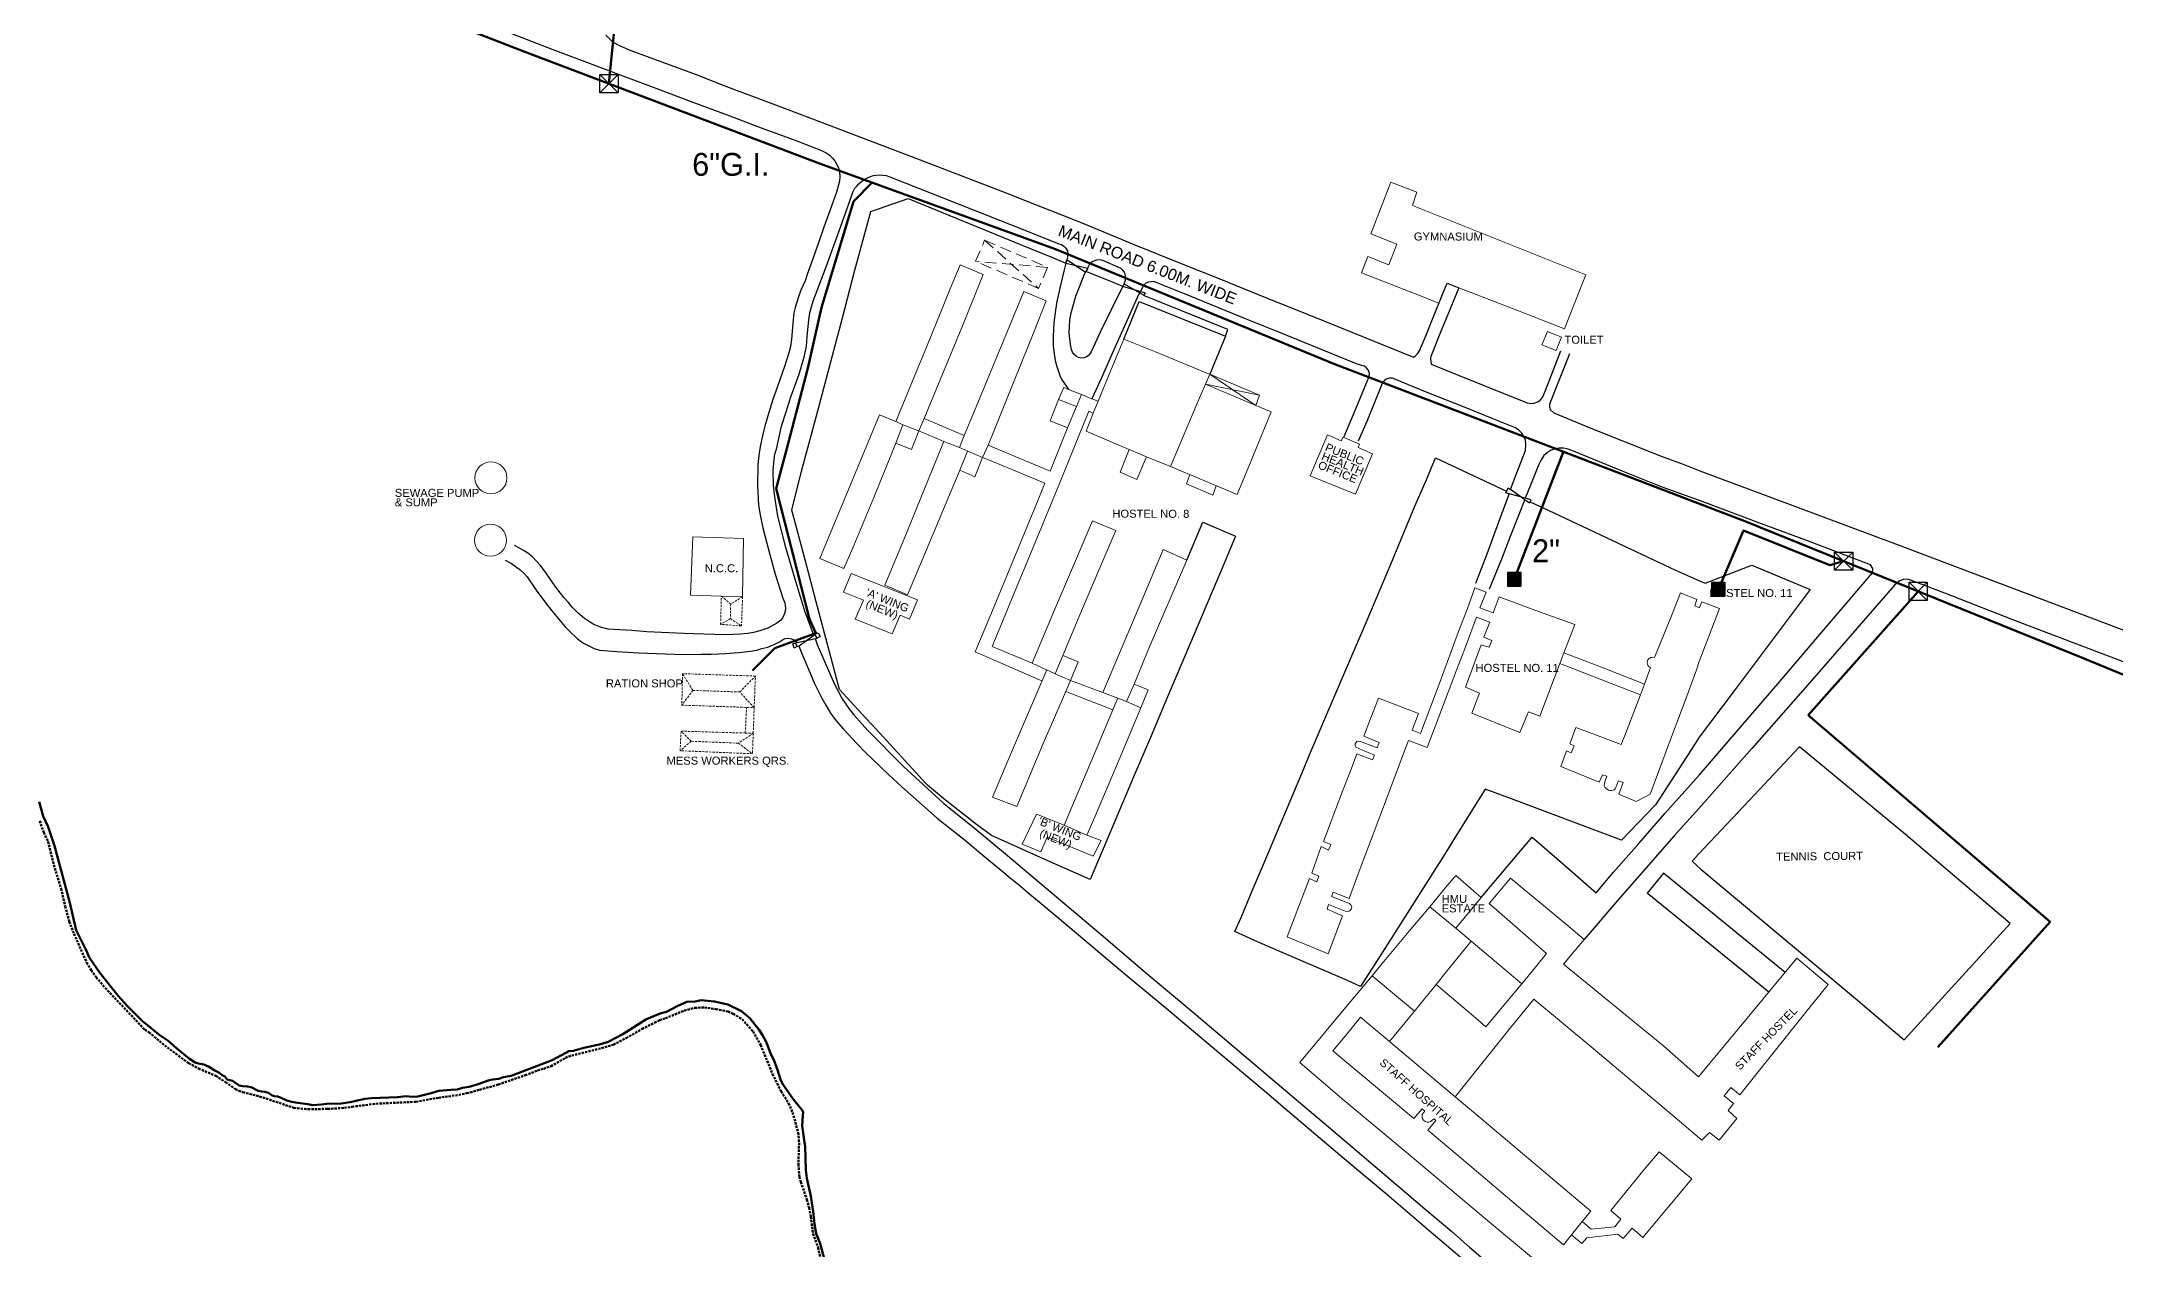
# Model space of a CAD drawing. Header units: millimetres. Extents: x 783 to 2788, y -521 to 1643.
# Drawn here: x 1667 to 2120.5, y 460.6 to 724.8 of the extents above; entities that cross this region are included whole.
import ezdxf

# ---------------------------------------------------------------- set-up
doc = ezdxf.new("R2010")
doc.units = ezdxf.units.MM
doc.linetypes.add('DASHED', pattern=[0.75, 0.5, -0.25])
for name, color, linetype, lineweight in [('Building', 1, 'Continuous', 9), ('Lake', 140, 'DASHED', 50), ('Shed', 12, 'DASHED', 9), ('Water Supply Line', 5, 'Continuous', 50)]:
    doc.layers.add(name, color=color, linetype=linetype, lineweight=lineweight)
for name, color, linetype in [('Compound Wall', 203, 'Continuous'), ('Fencing', 7, 'FENCELINE3'), ('Gate', 3, 'Continuous'), ('Road', 7, 'Continuous'), ('Text Building', 7, 'Continuous'), ('Text Road', 3, 'Continuous'), ('Valve', 17, 'Continuous'), ('Water Line Dia Text', 7, 'Continuous'), ('Water Meter', 11, 'Continuous')]:
    doc.layers.add(name, color=color, linetype=linetype)
doc.styles.add('ROMAND', font='sanss___.ttf', dxfattribs={"height": 5})
doc.linetypes.add('FENCELINE3', pattern='A,0.5,-0.2,["X",Standard,S=0.1,R=0,X=-0.1,Y=-0.05],-0.25', length=0.95)

# ---------------------------------------------------------------- blocks, each defined once
blk = doc.blocks.new('ACAD-Master Plan')
at = {"layer": 'Building'}
for points in [[(-452.6, 948.12), (-439.9, 943.2), (-429.51, 939.11), (-427.48, 944.15), (-424.82, 950.96), (-462.68, 966.09), (-461.74, 968.99), (-467.43, 971.22), (-471.79, 959.93), (-466.14, 957.65), (-467.9, 953.11), (-472.45, 954.92), (-473.84, 951.35), (-461.53, 946.54), (-456.94, 944.72)], [(-569.49, 919.49), (-560.78, 940.62), (-556.6, 951.03), (-561.6, 953.09), (-563.97, 947.48), (-568.86, 935.47), (-575.73, 918.83)], [(-560.78, 915.82), (-558.47, 921.21), (-547.67, 947.29), (-542.81, 945.28), (-545.55, 938.39), (-555.51, 913.71)], [(-531.45, 923.27), (-528.58, 930.26), (-525.81, 936.87)], [(-525.81, 936.87), (-518.94, 934.09), (-507.82, 929.49), (-507.04, 929.24)], [(-540.11, 923.69), (-538.99, 926.26), (-537.92, 925.84)], [(-537.92, 925.84), (-535.08, 924.73)], [(-515.63, 909.01), (-512.25, 916.97), (-509.07, 924.57), (-507.99, 927.03)], [(-507.04, 929.24), (-507.99, 927.03)], [(-507.99, 927.03), (-496.19, 924.64)], [(-496.97, 922.35), (-507.99, 927.03)], [(-496.97, 922.35), (-507.04, 929.24)], [(-507.04, 929.24), (-496.19, 924.64)], [(-532.53, 920.7), (-533.49, 921.14), (-539.91, 905.33), (-543.87, 895.78), (-546.46, 889.4), (-549.32, 882.52), (-554.64, 869.64), (-545.86, 865.98)], [(-540.11, 923.69), (-541.96, 918.99), (-538.13, 917.44)], [(-536.21, 922.15), (-540.11, 923.69)], [(-538.13, 917.44), (-536.21, 922.15)], [(-535.08, 924.73), (-536.21, 922.15)], [(-532.86, 923.84), (-535.08, 924.73)], [(-524.64, 912.75), (-534.08, 916.73), (-532.53, 920.7)], [(-531.45, 923.27), (-532.86, 923.84)], [(-532.53, 920.7), (-531.45, 923.27)], [(-515.63, 909.01), (-501.09, 902.87), (-498.24, 909.77), (-493.65, 920.97), (-496.97, 922.35)], [(-496.19, 924.64), (-496.97, 922.35)], [(-575.73, 918.83), (-579.27, 920.32), (-582.09, 913.43), (-592.3, 888.86), (-587.05, 886.69), (-584.89, 891.72), (-580.54, 902.21), (-575.69, 914.14)], [(-574.13, 918.13), (-575.73, 918.83)], [(-574.13, 918.13), (-575.69, 914.14)], [(-575.69, 914.14), (-572.27, 912.76), (-570.66, 916.78)], [(-570.66, 916.78), (-574.13, 918.13)], [(-570.66, 916.78), (-569.49, 919.49)], [(-565.17, 914.48), (-570.66, 916.78)], [(-569.49, 919.49), (-560.78, 915.82)], [(-555.51, 913.71), (-541.94, 908.01), (-538.13, 917.44)], [(-561.72, 908.24), (-569.78, 888.89), (-573.17, 880.97), (-578.13, 883.06), (-573.87, 893.2), (-567.7, 908.45), (-565.17, 914.48)], [(-561.8, 913.14), (-565.17, 914.48)], [(-560.78, 915.82), (-561.8, 913.14)], [(-561.8, 913.14), (-556.72, 910.96)], [(-561.72, 908.24), (-560, 912.37)], [(-556.72, 910.96), (-555.51, 913.71)], [(-524.64, 912.75), (-526.64, 907.77), (-522.98, 906.14), (-520.86, 911.16)], [(-520.86, 911.16), (-524.64, 912.75)], [(-561.72, 908.24), (-558.41, 906.77), (-556.72, 910.96)], [(-556.72, 910.96), (-554.37, 910.04), (-543.14, 905.38), (-544.54, 901.73), (-554.19, 878.4), (-558.37, 868.5), (-551.01, 865.28), (-543.75, 862.13)], [(-515.63, 909.01), (-520.86, 911.16)], [(-511.41, 907.25), (-512.12, 905.21), (-506.35, 902.77), (-505.63, 904.81)], [(-545.86, 865.98), (-541.34, 876.81), (-536.65, 887.88), (-532.69, 897.12), (-527.62, 895.01), (-530.84, 887.36), (-534.88, 877.94), (-539.2, 867.69)], [(-530.41, 859.59), (-521.56, 880.58), (-517.2, 890.83), (-512.06, 888.54)], [(-523.6, 861.43), (-520.27, 869.44), (-512.06, 888.54)], [(-430.49, 865.94), (-434.87, 854.39), (-437.34, 855.34), (-439.24, 850.86), (-449.71, 855.08), (-448.08, 859.48), (-451.09, 860.78), (-447.69, 870.05), (-445.98, 869.48), (-445.36, 870.97), (-447.09, 871.66), (-445.81, 874.98), (-448.73, 876.1), (-451.01, 869.95), (-453.47, 863.52), (-456.38, 855.79), (-459.53, 847.57), (-463.61, 849.08), (-464.25, 847.43), (-467.8, 837.9), (-474.6, 819.91), (-476.58, 814.56), (-480.03, 815.93), (-480.4, 814.96), (-476.5, 813.41), (-476.17, 813.14), (-476.01, 812.66), (-476.11, 812.23), (-476.4, 811.81), (-477.09, 811.59), (-481.09, 813.21), (-481.4, 812.18), (-478, 810.78), (-481.15, 802.43), (-490.12, 806.14), (-488.4, 810.75), (-485.26, 818.91), (-483.62, 818.21), (-483.16, 819.42), (-484.76, 820.07), (-482.67, 825.9), (-481.06, 825.09), (-480.58, 826.38), (-482.19, 827.02), (-478, 837.99), (-476.36, 842.23), (-474.88, 846.18), (-471.43, 844.87), (-471.05, 845.86), (-473.82, 847.08), (-475.07, 847.66), (-475.24, 847.96), (-475.24, 848.35), (-475.14, 848.6), (-474.88, 848.87), (-474.59, 848.97), (-474.15, 848.87), (-473.52, 848.65), (-470.43, 847.49), (-469.97, 848.66), (-473.35, 850.04), (-471.98, 853.69), (-470.18, 858.35), (-461.43, 855), (-462.79, 851.36), (-460.99, 850.64), (-456.69, 861.97), (-452.64, 872.96), (-450.72, 877.97), (-449.06, 882.5), (-446.64, 881.56), (-447.98, 878.14), (-445.07, 877.02), (-443.77, 880.54), (-435.95, 877.62), (-427.25, 874.45), (-428.02, 872.34), (-429.6, 868.28)], [(-539.2, 867.69), (-540.88, 863.7)], [(-537.53, 862.24), (-535.83, 866.3), (-539.2, 867.69)], [(-430.49, 865.94), (-429.6, 868.28)], [(-429.6, 868.28), (-421, 864.98), (-411.95, 861.43)], [(-542.71, 864.56), (-550.37, 846.56), (-554.52, 836.72), (-549.25, 834.65), (-543.45, 848.44), (-538.53, 859.83)], [(-540.88, 863.7), (-545.86, 865.98)], [(-540.88, 863.7), (-537.53, 862.24)], [(-538.53, 859.83), (-537.53, 862.24)], [(-537.53, 862.24), (-530.41, 859.59)], [(-412.84, 859.11), (-430.49, 865.94)], [(-528.23, 855.79), (-538.53, 859.83)], [(-527.13, 858.32), (-530.41, 859.59)], [(-527.13, 858.32), (-528.23, 855.79)], [(-525.26, 857.61), (-527.13, 858.32)], [(-525.26, 857.61), (-523.6, 861.43)], [(-522.09, 856.25), (-525.26, 857.61)], [(-523.6, 861.43), (-520.49, 860.17), (-522.09, 856.25)], [(-411.95, 861.43), (-412.84, 859.11)], [(-528.23, 855.79), (-531.46, 848.18), (-538.91, 830.56)], [(-522.09, 856.25), (-526.39, 845.99), (-532.11, 832.54), (-533.94, 828.4)], [(-538.91, 830.56), (-544.97, 833), (-548.08, 826.43), (-543.97, 824.77), (-542.62, 827.94), (-532.52, 823.81), (-530.82, 827.24), (-533.94, 828.4)], [(-533.94, 828.4), (-538.91, 830.56)], [(-458.92, 812.72), (-455.39, 817.03), (-453.25, 819.58), (-447.68, 814.75)], [(-438.8, 795.91), (-435.82, 799.54), (-433.44, 802.48), (-439.14, 807.53), (-445.97, 813.41), (-441.29, 818.96), (-428.52, 808.39), (-425.16, 805.57)], [(-471.54, 797.61), (-469.32, 800.32), (-463.49, 807.33), (-458.92, 812.72)], [(-453.27, 808.02), (-458.92, 812.72)], [(-447.68, 814.75), (-453.27, 808.02)], [(-449.89, 805.21), (-453.27, 808.02)], [(-449.89, 805.21), (-455.54, 798.21), (-457.56, 795.74)], [(-425.16, 805.57), (-429.71, 800.21), (-407.78, 782.23), (-400.15, 775.53), (-391.66, 785.81), (-378.67, 801.47), (-371.83, 795.72), (-377.01, 789.29), (-391.12, 771.61), (-393.11, 773.24), (-394.55, 771.37), (-392.52, 769.73), (-393.71, 768.19), (-391.76, 766.46), (-395.65, 761.67), (-397.77, 763.36), (-399.41, 761.71), (-405.82, 767.08), (-423.65, 782.09), (-436.2, 792.54), (-441.74, 785.71), (-453.37, 771.15)], [(-438.8, 795.91), (-449.89, 805.21)], [(-429.99, 730.36), (-435.85, 735.34), (-446.31, 744.1), (-462.76, 757.98), (-478.06, 770.74), (-487.35, 778.7), (-476.55, 791.65), (-471.54, 797.61)], [(-462.28, 789.91), (-466.19, 793.15), (-471.54, 797.61)], [(-462.28, 789.91), (-457.56, 795.74)], [(-457.56, 795.74), (-449.98, 789.29), (-446.7, 786.48), (-442.24, 791.77), (-438.8, 795.91)], [(-462.28, 789.91), (-467.75, 783.26)], [(-467.75, 783.26), (-474.1, 788.57), (-477.06, 784.87), (-480.13, 781.22), (-475.26, 777.17), (-462.44, 766.4), (-460.6, 768.52), (-460, 768.02), (-460.39, 767.56), (-460.58, 767.27), (-460.61, 766.78), (-460.54, 766.37), (-460.31, 766.04), (-459.94, 765.79), (-459.51, 765.64), (-459.12, 765.64), (-458.8, 765.79), (-458, 766.35), (-457.63, 766.01), (-459.39, 763.87), (-450.21, 756.16), (-438.04, 745.85), (-429.66, 738.8), (-427.91, 741)], [(-467.75, 783.26), (-453.37, 771.15)], [(-425.6, 743.9), (-423.71, 746.19), (-447.57, 766.31), (-453.37, 771.15)], [(-427.91, 741), (-425.67, 739.12), (-424.57, 740.32), (-417.8, 741.1), (-416.65, 740.17), (-414.68, 742.44), (-412.31, 740.43), (-401.64, 753.23), (-408.79, 759.16), (-412.06, 755.27), (-419.36, 746.33), (-417.17, 744.38), (-418.49, 742.75), (-423.65, 742.2), (-425.6, 743.9)], [(-427.91, 741), (-425.6, 743.9)]]:
    blk.add_lwpolyline(points, dxfattribs=at)
for points in [[(-433.21, 938.57), (-434.41, 935.61), (-431.29, 934.38), (-430.15, 937.32)], [(-481.28, 915.96), (-485.1, 907.01), (-475.19, 902.96), (-472.85, 908.5), (-471.49, 911.81), (-474.6, 913.2), (-474.29, 913.91), (-477.88, 915.46), (-478.28, 914.61)], [(-609.21, 880.54), (-620.6, 880.9), (-620.06, 893.6), (-608.97, 893.27)], [(-585.47, 885.61), (-587.16, 881.51), (-582.8, 879.75), (-584.61, 875.63), (-576.5, 872.43), (-574.75, 876.48), (-572.68, 875.66), (-570.94, 879.85)]]:
    blk.add_lwpolyline(points, close=True, dxfattribs=at)
at = {"layer": 'Building', "linetype": 'Continuous'}
blk.add_lwpolyline([(-412.84, 859.11), (-416.13, 850.58), (-417.07, 848.24), (-423.29, 850.58), (-426.97, 851.92), (-428.33, 848.37), (-427.38, 847.94), (-427.99, 846.39), (-429.05, 846.82), (-430.3, 843.37), (-421.88, 839.98), (-421.13, 841.62), (-420.2, 841.26), (-420.6, 840.25), (-420.75, 839.78), (-420.8, 839.27), (-420.6, 838.83), (-420.36, 838.6), (-419.87, 838.25), (-419.58, 838.18), (-419.1, 838.18), (-418.63, 838.27), (-418.43, 838.54), (-417.69, 840.26), (-416.66, 839.88), (-417.62, 837.35), (-413.78, 835.73), (-410.77, 837.33), (-409.13, 841.65), (-406.29, 849.31), (-403.46, 856.82), (-400.64, 864.54), (-400, 866.37), (-395.56, 877.95), (-399.43, 879.4), (-399.98, 878.13), (-401.01, 878.58), (-400.52, 879.95), (-404.12, 881.37), (-406.08, 876.39), (-409.76, 867.25), (-410.2, 867.3), (-410.62, 867.23), (-410.97, 867.05), (-411.24, 866.75), (-411.34, 866.5), (-411.39, 866.09), (-411.34, 865.78), (-411.19, 865.4), (-410.95, 865.22), (-410.64, 865.05), (-411.95, 861.43)], dxfattribs=at)
at = {"layer": 'Building'}
for start, end in [(90, 270), (270, 90)]:
    blk.add_arc((-664.23, 906.53), 3.5, start, end, dxfattribs=at)
at = {"layer": 'Building', "linetype": 'Continuous'}
for start, end in [(90, 270), (270, 90)]:
    blk.add_arc((-664.33, 892.89), 3.5, start, end, dxfattribs=at)
at = {"layer": 'Compound Wall'}
for points in [[(-525.81, 936.87), (-522.45, 945.09), (-503.64, 937.52)], [(-503.64, 937.52), (-507.04, 929.24)]]:
    blk.add_lwpolyline(points, dxfattribs=at)
at = {"layer": 'Fencing', "linetype": 'FENCELINE3'}
for points in [[(-512.06, 888.54), (-508.56, 896.83), (-501.42, 893.75), (-503.99, 887.65), (-506.56, 881.43), (-511.45, 869.92), (-516.29, 858.61), (-520.03, 849.76), (-523.64, 841.3), (-527.98, 831.06), (-533.2, 818.66), (-541.92, 822.57), (-554.81, 828.28), (-558.02, 830.73), (-564.86, 836.01), (-568.77, 839.35), (-569.17, 839.66), (-572.07, 842.87), (-580.88, 852.52), (-582.27, 854.01), (-586.38, 858.52), (-587.99, 860.23), (-593.13, 879.44), (-595.53, 888.57), (-598.46, 899.5), (-596.31, 907.99), (-593.06, 920.1), (-587.35, 941.55), (-584.63, 951.92), (-581.13, 964.81), (-573.02, 967.64), (-549.14, 957.87), (-541.43, 954.7), (-538.5, 953.48)], [(-526.09, 948.38), (-528.48, 949.37), (-534.13, 951.63)], [(-503.64, 937.52), (-503.08, 938.97), (-521.29, 946.33), (-521.49, 946.47)], [(-436.97, 901.3), (-433.08, 899.43), (-424.26, 895.32), (-413.85, 890.4), (-405.18, 886.32), (-399.99, 884.04), (-398.72, 883.53), (-388.49, 887.41), (-375.73, 882.11), (-392.34, 859.94), (-400, 849.81), (-401.8, 847.08), (-409.56, 835.04), (-417.04, 827.3), (-425.18, 830.35), (-434.25, 833.79), (-441.03, 836.3), (-446.79, 838.48), (-449.22, 834.55), (-453.03, 828.54), (-455.97, 823.83), (-468.77, 803.62), (-474.06, 795.32), (-476.91, 796.6), (-492.21, 803.2), (-497.27, 805.37), (-501.54, 807.3), (-500.21, 810.4), (-497.77, 816.2), (-495.34, 821.82), (-493.06, 827.34), (-487.27, 841.02), (-484.85, 846.82), (-479.95, 858.44), (-477.52, 864.04), (-472.65, 875.41), (-469.89, 881.98), (-467.47, 887.65), (-462.17, 900.33), (-459.75, 905.95), (-457.66, 910.94), (-442.13, 903.65)]]:
    blk.add_lwpolyline(points, dxfattribs=at)
blk.add_lwpolyline([(-378.12, 847.7), (-389, 836.05), (-400.17, 824.26), (-401.58, 822.72), (-399.65, 820.93), (-365.82, 792.68), (-355.23, 783.62), (-332.03, 809.04), (-354.89, 828.56)], close=True, dxfattribs=at)
at = {"layer": 'Gate'}
for points in [[(-538.3, 954.21), (-538.5, 953.48)], [(-538.5, 953.48), (-533.73, 952.42), (-534.13, 951.63)], [(-534.13, 951.63), (-534.22, 951.45), (-538.3, 954.21)], [(-526.09, 948.38), (-525.8, 948.96)], [(-521.49, 946.47), (-521.08, 946.96), (-526.09, 948.38)], [(-525.8, 948.96), (-521.49, 946.47)], [(-438.04, 902.09), (-442.31, 903.27), (-441.81, 904.36), (-441.26, 903.97)], [(-436.97, 901.3), (-437.11, 901.01), (-441.26, 903.97)], [(-436.97, 901.3), (-436.77, 901.74), (-438.04, 902.09)], [(-597.3, 870.56), (-592.93, 871.49)], [(-597.27, 869.65), (-596.78, 869.84), (-593.65, 872.16)], [(-593.41, 872.34), (-593.65, 872.16)], [(-593.41, 872.34), (-592.65, 872.66), (-592.23, 871.87), (-592.93, 871.49)], [(-592.93, 871.49), (-593.41, 872.34)], [(-597.27, 869.65), (-597.9, 869.28), (-598.25, 870.2), (-597.64, 870.48)], [(-597.64, 870.48), (-597.3, 870.56)], [(-597.27, 869.65), (-597.64, 870.48)]]:
    blk.add_lwpolyline(points, dxfattribs=at)
at = {"layer": 'Lake', "linetype": 'Continuous'}
blk.add_lwpolyline([(-763.06, 835.65), (-762.18, 832.58), (-761.07, 830.23), (-760.47, 828.46), (-759.69, 826.07), (-756.41, 813.88), (-754.91, 807.63), (-752.84, 803.35), (-752.01, 801.57), (-749.76, 798.27), (-745.78, 793.28), (-743.77, 791.08), (-740.43, 787.74), (-738.56, 786.17), (-736.88, 784.8), (-734.81, 783.42), (-732.96, 781.78), (-730.15, 779.49), (-728.94, 778.69), (-728.17, 778.44), (-726.98, 778.27), (-725.97, 777.8), (-724.73, 776.98), (-723.7, 776.49), (-722.98, 775.89), (-722.46, 775.58), (-721.88, 774.98), (-720.72, 774.65), (-719.32, 773.63), (-718.52, 773.46), (-717.47, 773.43), (-716.68, 773.29), (-715.11, 772.46), (-714.34, 772.32), (-713.68, 772.26), (-712.9, 772.04), (-712.08, 771.49), (-711.58, 771.29), (-710.87, 771.23), (-709.96, 770.87), (-708.89, 770.35), (-707.76, 770.07), (-706.94, 769.92), (-705.92, 769.81), (-704.24, 769.58), (-703.19, 769.36), (-701.38, 769.52), (-700.14, 769.65), (-696.98, 769.74), (-695.05, 770.01), (-691.78, 770.74), (-690.32, 770.87), (-684.64, 771.06), (-682.77, 771.3), (-681.42, 771.19), (-680.23, 771.26), (-677.32, 771.96), (-675.61, 772.48), (-673, 772.66), (-671.61, 772.79), (-670.45, 773.11), (-669.02, 773.33), (-667.05, 773.92), (-664.87, 774.7), (-663.8, 774.97), (-662.54, 775.1), (-661.46, 775.46), (-659.79, 775.75), (-650.87, 779.2), (-647.87, 780.8), (-647.21, 781.13), (-646.17, 781.23), (-643.92, 781.85), (-640.18, 782.65), (-638.6, 783.2), (-635.42, 784.88), (-633, 786.38), (-630.34, 788.06), (-628.29, 788.97), (-627.03, 789.45), (-625.85, 789.75), (-623.54, 791), (-621.4, 791.91), (-619.54, 792.03), (-618.28, 792.3), (-615.34, 792.04), (-612.44, 791.32), (-609.47, 789.93), (-607.61, 788.36), (-605.62, 785.92), (-604.85, 784.62), (-603.99, 783.02), (-603, 780.49), (-602.39, 779.24), (-601.55, 777.08), (-600.92, 774.97), (-600.45, 774.03), (-598.1, 770.6), (-596.2, 768.23), (-595.97, 767.8), (-596.03, 767.16), (-596.17, 764.84), (-595.7, 761.2), (-595.53, 760.4), (-595.36, 755.09), (-595.17, 753.41), (-594.3, 749.44), (-593.74, 746.06), (-593.47, 743.32), (-593.25, 742.08), (-593.08, 741.29), (-592.27, 739.12), (-590.63, 733.05)], dxfattribs=at)
at = {"layer": 'Lake'}
blk.add_lwpolyline([(-762.91, 831.51), (-762.01, 828.96), (-761.08, 827), (-759.63, 821.17), (-758.24, 816.72), (-757.32, 812.82), (-756.45, 809.5), (-755.4, 806.8), (-752.64, 800.54), (-751.67, 798.87), (-750.56, 797.31), (-748.59, 794.99), (-739.92, 785.83), (-739.01, 785.27), (-734.99, 781.95), (-730.32, 778.5), (-728.17, 777.36), (-724.4, 775.76), (-722.27, 774.35), (-720.09, 772.85), (-718.48, 772.15), (-714.82, 771.27), (-707.33, 768.75), (-704.24, 768.44), (-699.92, 768.53), (-696.28, 768.74), (-694.61, 768.99), (-689.37, 769.66), (-680.63, 770.09), (-675.72, 770.97), (-672.01, 771.45), (-669.5, 771.94), (-666.72, 772.7), (-662.62, 773.86), (-656.75, 775.87), (-654.03, 776.91), (-652.69, 777.31), (-651.1, 777.85), (-647.93, 779.68), (-647.21, 780.01), (-646.56, 780.19), (-640.03, 781.8), (-637.47, 782.57), (-634.67, 784.01), (-631.19, 786), (-627.36, 787.91), (-626.09, 788.34), (-621.98, 790.02), (-619.66, 790.63), (-617.54, 790.7), (-615.05, 790.36), (-612.37, 789.82), (-611.24, 789.33), (-609.32, 788.15), (-606.89, 785.45), (-605.25, 782.49), (-602.64, 776.14), (-600.78, 772.36), (-599.13, 769.75), (-598.26, 767.76), (-597.04, 763.35), (-596.85, 761.12), (-597, 756.42), (-596.78, 753.69), (-596.48, 752.55), (-595.13, 748.71), (-594.68, 746.91), (-594.29, 744.97), (-593.8, 741.22), (-592.69, 738.19), (-592.06, 735.21)], dxfattribs=at)
at = {"layer": 'Road'}
for points in [[(-639.1, 1003.34), (-637.55, 1001.85), (-635.82, 1000.93), (-633.63, 1000.01), (-619.35, 994.72), (-613.27, 992.37), (-602.56, 988.34), (-591.83, 984.23), (-580.7, 980.03), (-572.24, 976.8), (-551.45, 968.78), (-544.99, 966.22), (-537.95, 963.45), (-533.42, 961.62), (-523.76, 957.65), (-512.58, 953.11), (-504.87, 950.04), (-494.83, 945.97), (-484.77, 941.95), (-462.5, 932.91), (-462.16, 933.16), (-461.63, 933.65), (-461.2, 934.3), (-459.83, 937.57), (-458.05, 942), (-456.2, 946.52), (-455.1, 949.11), (-452.6, 948.12)], [(-593.65, 872.16), (-595.52, 877.18), (-597.58, 883.89), (-599.77, 891.28), (-601.53, 898.17), (-602.19, 902.36), (-602.44, 904.88), (-602.54, 908.24), (-602.25, 911.25), (-602.02, 912.22), (-601.82, 912.84), (-600.68, 917.82), (-599.77, 920.77), (-598.63, 924.23), (-596.8, 929.21), (-595.65, 933.21), (-595.26, 935.32), (-595.06, 937.38), (-594.97, 938.97), (-594.68, 941.64), (-594.43, 942.88), (-594, 944.48), (-593.71, 945.37), (-590.96, 952.7), (-588.09, 960.57), (-585.98, 966.46), (-585.1, 969.04), (-584.67, 969.86), (-584.25, 970.36), (-583.79, 970.84), (-583.23, 971.38), (-582.45, 971.85), (-581.59, 972.32), (-580.56, 972.68), (-579.36, 972.77), (-578.53, 972.73), (-577.82, 972.64), (-576.99, 972.38), (-547.15, 960.54), (-540.06, 957.69), (-539.46, 957.54), (-538.99, 957.21), (-538.56, 956.81), (-538.17, 956.19), (-538.06, 955.46), (-538.13, 954.79), (-538.3, 954.21)], [(-538.5, 953.48), (-538.98, 951.76), (-539.72, 948.69), (-540.47, 945.08), (-540.76, 943.18), (-541.12, 940.4), (-541.28, 937.55), (-541.26, 935.37), (-541.13, 934.2), (-540.85, 932.22), (-540.58, 931.11), (-540.22, 929.99), (-539.84, 928.92), (-539.36, 927.99), (-538.84, 927.14), (-537.92, 925.84)], [(-538.5, 953.48), (-538.3, 954.21)], [(-525.8, 948.96), (-525.44, 949.79), (-525.46, 950.71), (-525.55, 951.15), (-525.74, 951.58), (-526.03, 951.96), (-526.45, 952.35), (-530.45, 954.04), (-531.13, 954.18), (-531.81, 954.13), (-532.26, 954.01), (-532.78, 953.76), (-533.31, 953.23), (-534.13, 951.63)], [(-526.09, 948.38), (-526.87, 946.88), (-528.67, 943.11), (-530.91, 938.51), (-533.01, 934.11), (-533.24, 933.68), (-533.67, 933.22), (-534.01, 932.97), (-534.49, 932.76), (-535.08, 932.7), (-535.72, 932.82), (-536.29, 933.12), (-536.76, 933.55), (-537.04, 933.99), (-537.31, 934.62), (-537.51, 935.72), (-537.79, 938.28), (-537.63, 940.99), (-537.33, 942.59), (-536.36, 946.27), (-534.61, 950.69), (-534.13, 951.63)], [(-477.67, 915.59), (-475.11, 921.65), (-472.17, 928.67), (-472.08, 929.38), (-472.4, 930.19), (-472.81, 930.68), (-473.3, 930.93), (-474.93, 931.49), (-491.91, 938.42), (-499.21, 941.33), (-512.59, 946.81), (-518.02, 948.97), (-518.7, 949.29), (-519.33, 949.44), (-519.92, 949.39), (-520.44, 949.33), (-521.02, 949.08), (-521.64, 948.46), (-522.71, 946.4), (-525.74, 939.59), (-528.05, 934.51), (-530.73, 928.43), (-532.86, 923.84)], [(-526.09, 948.38), (-525.8, 948.96)], [(-452.6, 948.12), (-456.72, 938), (-458.7, 933.07), (-458.81, 932.67), (-458.74, 931.89), (-458.6, 931.4), (-452.5, 928.89), (-447.23, 926.81), (-437.67, 922.92), (-436.86, 922.78), (-436.15, 922.84), (-435.31, 923.19), (-434.77, 923.55), (-434.31, 924.12), (-433.71, 925.5), (-431.85, 930.19), (-430.25, 934.29)], [(-428.37, 933.67), (-432.76, 922.62), (-432.76, 922.07), (-432.58, 921.51), (-431.81, 920.74), (-424.08, 917.55), (-408.36, 911.26), (-403.5, 909.49), (-399.89, 908.1), (-383.87, 902.11), (-357.07, 892.11), (-305.63, 872.65), (-304.7, 875.07), (-299.57, 889.27), (-295.53, 900.23), (-287.32, 923.42), (-282.32, 937.28)], [(-441.26, 903.97), (-440.38, 906.33), (-437.99, 912.49), (-437.9, 913.8), (-438.03, 914.78), (-438.36, 915.57), (-438.79, 916.28), (-439.46, 916.95), (-440.19, 917.44), (-444.9, 919.38), (-450.84, 921.74), (-460.22, 925.52), (-466.57, 928.14), (-467.12, 928.31), (-467.77, 928.35), (-468.44, 928.12), (-468.93, 927.77), (-469.33, 927.27), (-469.64, 926.42), (-472.73, 918.87), (-474.56, 914.56)], [(-447.68, 814.75), (-438.99, 825.02), (-436.54, 827.98), (-430.14, 822.38), (-422.55, 815.8), (-418.74, 820.3), (-413.21, 826.56), (-407.54, 833.14), (-400.06, 841.49), (-382.36, 861.98), (-374.05, 871.78), (-362.13, 885.74), (-362.08, 886.73), (-362.59, 887.53), (-376.7, 892.93), (-386.36, 896.48), (-399.96, 901.57), (-407.91, 904.41), (-417.4, 908.25), (-427.89, 912.53), (-428.88, 912.88), (-429.69, 913.02), (-430.63, 913.04), (-431.53, 912.88), (-432.5, 912.55), (-433.22, 912.08), (-433.98, 911.4), (-434.61, 910.49), (-435.15, 909.33), (-436.93, 904.93), (-438.04, 902.09)], [(-441.59, 903.08), (-444.01, 896.61), (-446.48, 889.87), (-448.97, 883.44)], [(-438.17, 901.77), (-441.33, 893.74), (-443.26, 888.74), (-445.93, 882.18)], [(-661.12, 888.52), (-659.71, 887.8), (-658.62, 887.03), (-657.95, 886.51), (-656.88, 885.57), (-656.31, 884.85), (-654.35, 881.99), (-652.26, 879.16), (-650.9, 877.43), (-648.02, 873.92), (-647.09, 872.98), (-645.31, 871.36), (-644.01, 870.41), (-642.7, 869.7), (-641.64, 869.22), (-640.45, 868.82), (-636.74, 868.56), (-631.98, 868.3), (-622.12, 867.91), (-618.27, 867.95), (-616.07, 868), (-612.89, 868.13), (-610.1, 868.35), (-607.48, 868.63), (-606.1, 868.87), (-605.02, 869.21), (-603.66, 869.54), (-602.15, 870.17), (-601.12, 870.7), (-600.49, 871.12), (-599.91, 871.41), (-599.2, 871.48), (-598.5, 871.34), (-597.89, 871.08), (-597.37, 870.65), (-597.3, 870.56)], [(-287.48, 858.8), (-329.87, 874.9), (-346.32, 881.3), (-354.16, 884.32), (-355.25, 884.36), (-356.29, 883.93), (-357.31, 883.05), (-375.28, 862.44), (-388.51, 847.36), (-400.13, 834.21), (-405.49, 828.22), (-417.82, 814.17), (-425.16, 805.57)], [(-593.37, 871.4), (-592.88, 870.07), (-589.2, 861.54), (-587.4, 858.23), (-585.95, 856.1), (-584.97, 854.76), (-581.83, 851.27), (-574.01, 843.43), (-565.19, 835.29), (-558.54, 829.96), (-551.26, 823.91), (-530.81, 806.64), (-521.15, 798.42), (-510.95, 789.91), (-489.56, 771.78), (-480.13, 763.82), (-470.85, 755.93), (-459.98, 746.64), (-454.13, 741.68), (-450.23, 738.29), (-440.86, 730.3)], [(-596.87, 869.81), (-596.29, 868.24), (-594.43, 863.81), (-593.54, 861.73), (-592.67, 859.99), (-591.89, 858.37), (-591.03, 856.84), (-589.95, 855.1), (-588.75, 853.38), (-587.15, 851.55), (-584.19, 848.4), (-582.22, 846.41), (-579.22, 843.48), (-577.26, 841.62), (-574.37, 838.93), (-571.86, 836.68), (-566.62, 832.09), (-563.5, 829.66), (-560.49, 827.21), (-557.1, 824.41), (-552.55, 820.61), (-550.66, 819.09), (-548.54, 817.33), (-546.84, 815.86), (-543.89, 813.44), (-539.99, 810.18), (-528.26, 800.26), (-523.37, 796.17), (-516.64, 790.6), (-506.45, 782.04), (-495.57, 772.93), (-490.02, 768.17), (-477.63, 757.67), (-468.35, 749.88), (-458.64, 741.56), (-454.35, 737.95), (-448.88, 733.27)]]:
    blk.add_lwpolyline(points, dxfattribs=at)
at = {"layer": 'Road', "linetype": 'Continuous'}
blk.add_lwpolyline([(-676.88, 1010.35), (-650.72, 1000.18), (-644.26, 997.8), (-636.56, 994.89), (-628.21, 991.78), (-619.48, 988.47), (-612.56, 985.9), (-605.14, 983.1), (-598.91, 980.8), (-597, 980.08), (-591.96, 978.15), (-590.91, 977.62), (-590.16, 977.07), (-589.55, 976.48), (-588.95, 975.69), (-588.52, 974.91), (-588.18, 974.09), (-588.03, 973.44), (-587.92, 972.35), (-588.01, 971.44), (-588.2, 970.62), (-588.68, 969.01), (-590.12, 964.94), (-591.41, 961.36), (-592.66, 957.72), (-594.08, 953.83), (-595.08, 950.98), (-595.51, 949.63), (-596.45, 947.56), (-597.05, 945.88), (-597.68, 943.78), (-597.97, 942.61), (-598.22, 940.27), (-598.51, 936.83), (-598.75, 935.27), (-599.12, 933.86), (-600.01, 930.85), (-601.59, 926.5), (-602.57, 923.66), (-603.49, 920.85), (-604.33, 917.87), (-604.7, 916.41), (-605.34, 913.38), (-605.62, 911.42), (-605.85, 909.47), (-605.98, 904.81), (-605.69, 900.56), (-605.37, 898.41), (-604.75, 895.59), (-603.49, 890.55), (-602.07, 885.45), (-600.41, 880.2), (-600, 879.22), (-599.89, 878.65), (-599.83, 878.02), (-599.92, 877.35), (-600.03, 876.85), (-600.37, 876.02), (-600.87, 875.42), (-601.74, 874.73), (-603.65, 873.69), (-605.45, 873.06), (-606.8, 872.72), (-608.09, 872.51), (-609.63, 872.34), (-613, 872.22), (-622.11, 872.52), (-630.16, 872.89), (-633.46, 873.12), (-638.63, 873.43), (-640.31, 873.87), (-641.74, 874.46), (-642.68, 875.02), (-643.76, 875.77), (-645.14, 876.95), (-646.44, 878.26), (-647.28, 879.27), (-648.26, 880.38), (-649.55, 882), (-650.2, 882.87), (-651.21, 884.28), (-652.19, 885.68), (-653.43, 887.37), (-655.18, 889.23), (-656.17, 890.03), (-657, 890.58), (-658.02, 891.19), (-659.09, 891.71)], dxfattribs=at)
at = {"layer": 'Road', "ltscale": 5}
for points in [[(-407.85, 820.1), (-411.4, 815.7)], [(-381.24, 798.37), (-407.85, 820.1)], [(-384.81, 794.06), (-411.4, 815.7)]]:
    blk.add_lwpolyline(points, dxfattribs=at)
at = {"layer": 'Shed', "ltscale": 5}
blk.add_lwpolyline([(-556.28, 958.5), (-542.5, 952.57), (-544.48, 947.97), (-558.26, 953.9)], close=True, dxfattribs=at)
for points in [[(-556.28, 958.5), (-544.48, 947.97)], [(-542.5, 952.57), (-558.26, 953.9)]]:
    blk.add_lwpolyline(points, dxfattribs=at)
at = {"layer": 'Shed'}
for points in [[(-614.01, 874.49), (-613.85, 880.69), (-611.81, 878.94)], [(-609.21, 880.54), (-611.81, 878.94)], [(-609.21, 880.54), (-609.44, 874.15)], [(-611.88, 875.75), (-614.01, 874.49)], [(-611.81, 878.94), (-611.88, 875.75)], [(-611.88, 875.75), (-609.44, 874.15)], [(-609.44, 874.15), (-614.01, 874.49)], [(-622.33, 863.71), (-622.5, 856.82)], [(-620.09, 860.05), (-622.33, 863.71)], [(-606.4, 863.19), (-622.33, 863.71)], [(-609.82, 859.7), (-606.4, 863.19)], [(-606.67, 856.28), (-606.4, 863.19)], [(-620.09, 860.05), (-622.5, 856.82)], [(-609.82, 859.7), (-620.09, 860.05)], [(-606.67, 856.28), (-609.82, 859.7)], [(-622.5, 856.82), (-606.67, 856.28)], [(-608.63, 850.72), (-608.35, 856.34)], [(-606.88, 850.66), (-606.67, 856.28)], [(-622.86, 846.85), (-622.65, 851.14)], [(-620.44, 848.93), (-622.86, 846.85)], [(-620.44, 848.93), (-622.65, 851.14)], [(-622.65, 851.14), (-608.63, 850.72)], [(-610.11, 848.51), (-620.44, 848.93)], [(-606.88, 850.66), (-610.11, 848.51)], [(-610.11, 848.51), (-607.05, 846.2)], [(-608.63, 850.72), (-606.88, 850.66)], [(-606.88, 850.66), (-607.05, 846.2)], [(-607.05, 846.2), (-622.86, 846.85)]]:
    blk.add_lwpolyline(points, dxfattribs=at)
at = {"layer": 'Text Building', "style": 'ROMAND'}
for s, rotation, p in [('GYMNASIUM', 359.8965, (-462.42, 958.45)), ('TOILET', 359.9811, (-429.48, 935.87)), ('HEALTH', 338.0366, (-482.76, 910.62)), ('PUBLIC', 338.0371, (-481.98, 912.55)), ('OFFICE', 338.0361, (-483.54, 908.68)), ('SEWAGE PUMP', 359.9562, (-685.25, 902.38)), ('& SUMP', 359.9594, (-685.26, 900.31)), ('HOSTEL NO. 8', 359.8483, (-528.35, 897.83)), ('N.C.C.', 359.9084, (-617.49, 885.9)), ("'A' WING", 337.9619, (-582.45, 880.82)), ('HOSTEL NO. 11', 359.9746, (-397.8, 880.48)), ('(NEW)', 337.9648, (-582.43, 878.34)), ('RATION SHOP', 359.9483, (-639.1, 860.72)), ('HOSTEL NO. 11', 359.9746, (-448.93, 864.1)), ('MESS WORKERS QRS.', 359.9494, (-625.85, 843.82)), ("'B' WING", 338.0364, (-544.74, 830.81)), ('(NEW)', 338.0386, (-544.45, 828.16)), ('HMU', 359.9781, (-456.34, 813.58)), ('ESTATE', 359.9785, (-456.34, 811.5)), ('STAFF HOSPITAL', 318.3057, (-470.06, 778.4))]:
    blk.add_text(s, height=1.75, rotation=rotation, dxfattribs=at).set_placement(p)
at = {"layer": 'Text Building', "linetype": 'Continuous', "style": 'ROMAND'}
for s, rotation, p in [('TENNIS  COURT', 0.6146, (-383.19, 822.81)), ('STAFF HOSTEL', 45.602, (-391.13, 776.85))]:
    blk.add_text(s, height=1.75, rotation=rotation, dxfattribs=at).set_placement(p)
at = {"layer": 'Text Road', "style": 'ROMAND'}
blk.add_text('MAIN ROAD 6.00M. WIDE', height=2.5, rotation=338.4969, dxfattribs=at).set_placement((-540.42, 959.6))
blk = doc.blocks.new('v')
at = {"layer": 'Valve'}
blk.add_lwpolyline([(2, -2), (-2, -2), (-2, 2), (2, 2)], close=True, dxfattribs=at)
for points in [[(2, 2), (-2, -2)], [(2, -2), (-2, 2)]]:
    blk.add_lwpolyline(points, dxfattribs=at)

msp = doc.modelspace()

# ---------------------------------------------------------------- hatches: boundary and pattern name
at = {"layer": 'Water Meter'}
for points in [[(1990.55, 608.67), (1987.55, 608.67), (1987.55, 605.67), (1990.55, 605.67)], [(2035.2, 606.52), (2032.2, 606.52), (2032.2, 603.52), (2035.2, 603.52)]]:
    msp.add_hatch(color=256, dxfattribs=at).paths.add_polyline_path(points)

# ---------------------------------------------------------------- linework, layer by layer
for points in [[(1990.55, 605.67), (1987.55, 608.67)], [(2035.2, 603.52), (2032.2, 606.52)]]:
    msp.add_lwpolyline(points, dxfattribs=at)
for points in [[(1987.55, 605.67), (1990.55, 605.67), (1990.55, 608.67), (1987.55, 608.67)], [(2032.2, 603.52), (2035.2, 603.52), (2035.2, 606.52), (2032.2, 606.52)]]:
    msp.add_lwpolyline(points, close=True, dxfattribs=at)
at = {"layer": 'Water Supply Line'}
msp.add_line((2053.34, 577.52), (2077.37, 604.57), dxfattribs=at)
for points in [[(1791.07, 715.61), (1793.82, 743.12), (1836.31, 912.28), (1844.61, 938.73), (1865.97, 1019.31)], [(2039.46, 619.94), (1949.6, 654.34), (1888.75, 679.4), (1837.14, 698.15), (1772.7, 722.57), (1696.98, 752.04), (1633.58, 777.17), (1545.34, 813.11), (1525.81, 820.74), (1489.17, 830.12), (1375.92, 852)], [(2241.87, 810.39), (2230.15, 805.69), (2151.32, 574.37), (2113.81, 589.81), (2039.46, 619.94)], [(1848.61, 693.99), (1844.59, 689.82), (1837.55, 666.62), (1834.6, 653.35), (1830.26, 636.88), (1827.62, 627.07), (1834.97, 598.46), (1836.3, 595.4), (1827.33, 592.15), (1822.45, 587.28)], [(1999.79, 635.13), (1989.05, 607.17)], [(2061.08, 611.17), (2058.03, 610.3), (2039.18, 617.9), (2033.7, 605.02)], [(2053.34, 577.52), (2106.22, 532.28), (2081.69, 504.9)]]:
    msp.add_lwpolyline(points, dxfattribs=at)

# ---------------------------------------------------------------- block references
for name, p in [('ACAD-Master Plan', (2429.51, -277.14)), ('v', (1791.07, 715.61)), ('v', (2061.08, 611.17)), ('v', (2077.37, 604.57))]:
    msp.add_blockref(name, p, dxfattribs=at)

# ---------------------------------------------------------------- texts
at = {"layer": 'Water Line Dia Text'}
for s, p in [('6"G.I.', (1809.29, 695.45)), ('2"', (1992.95, 610.95))]:
    msp.add_text(s, height=5, dxfattribs=at).set_placement(p)

doc.saveas('drawing.dxf')
